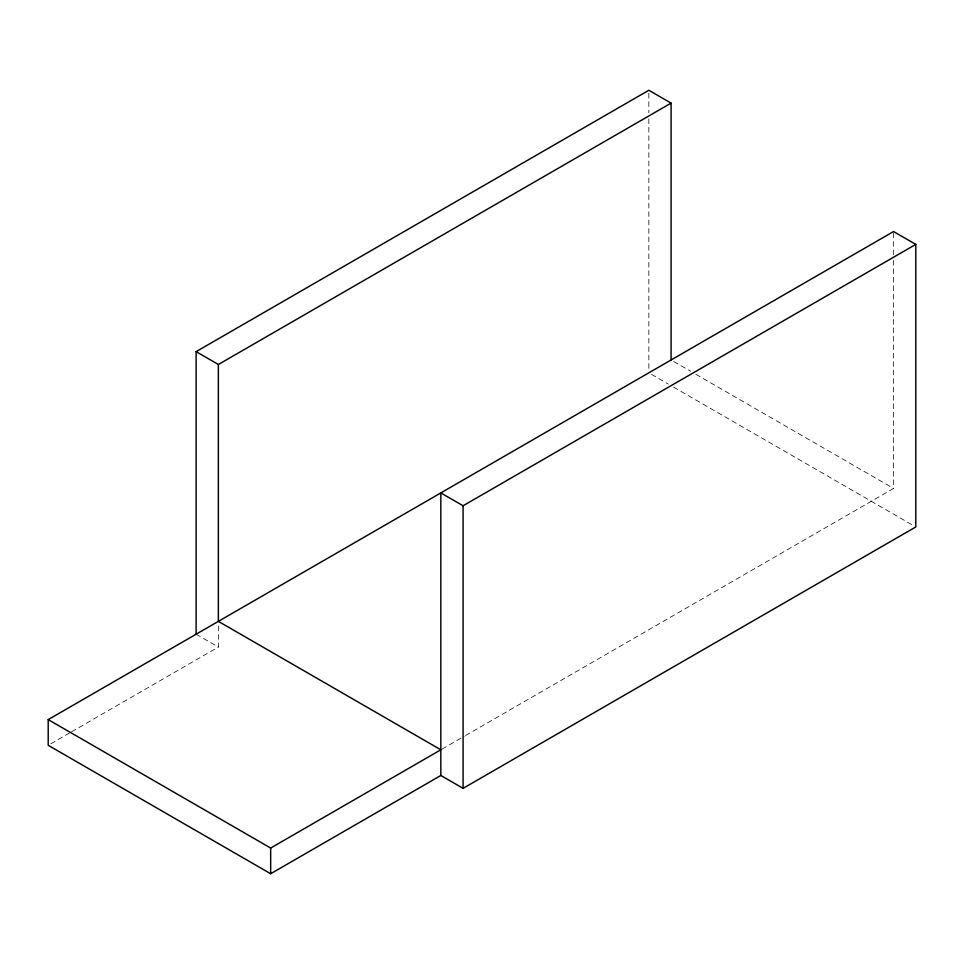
<?xml version="1.0" encoding="UTF-8"?>
<svg xmlns="http://www.w3.org/2000/svg" width="964" height="964" viewBox="0 0 964 964"><rect width="100%" height="100%" fill="white"/><g stroke="black" fill="none" stroke-linecap="round" stroke-linejoin="round"><path stroke-width="0.72" stroke-dasharray="4.82 3.62" d="M50.803 743.798L70.288 732.544M71.577 731.797L218.37 647.049L218.37 624.214M442.127 749.052L464.25 736.279M465.552 735.532L893.556 488.423L893.556 257.087M673.691 361.488L690.61 371.248M695.815 374.261L893.556 488.423M651.447 374.333L668.377 384.106M673.583 387.118L913.197 525.452M196.126 634.204L218.37 647.049M893.556 233.047L893.556 255.581M648.844 93.267L648.844 112.812M648.844 118.825L648.844 371.333"/><path stroke-width="1.45" d="M196.126 634.204L196.126 351.643L648.844 90.267L671.089 103.112L671.089 359.982M196.126 351.643L218.37 364.488L671.089 103.112M48.2 719.614L893.556 231.541L915.8 244.386L915.8 526.959L463.082 788.335L440.837 775.49L270.667 873.733L48.2 745.293L48.2 719.614L270.667 848.043L440.837 749.799L218.37 621.358L218.37 364.488M440.837 775.49L440.837 492.917L463.082 505.763L915.8 244.386M463.082 505.763L463.082 788.335M270.667 848.043L270.667 873.733"/></g></svg>
